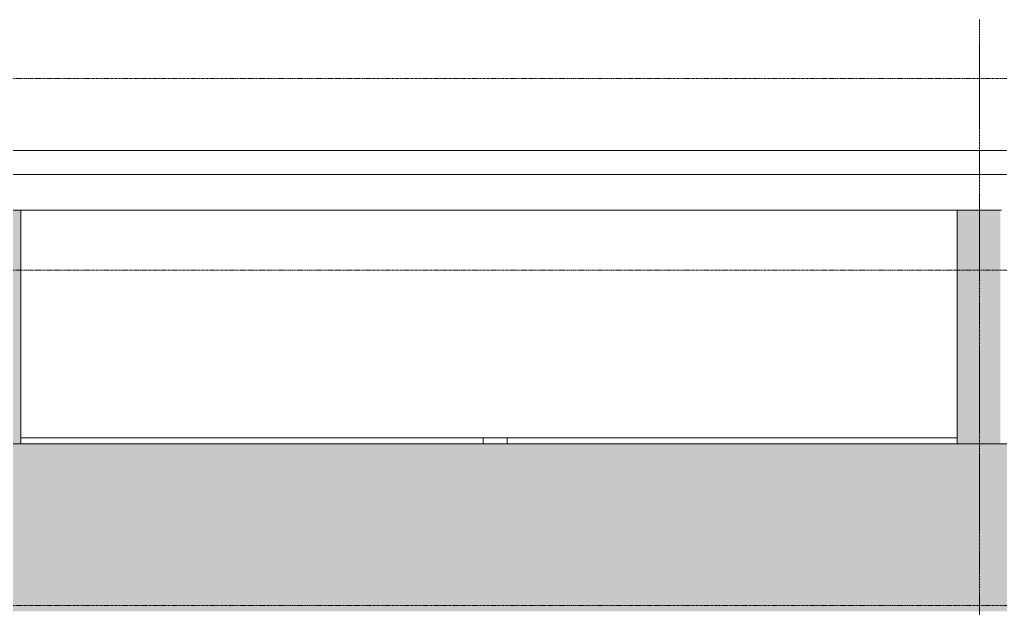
# Model space of a CAD drawing. Header units: millimetres. Extents: x 9199 to 175431, y -4466 to 35300.
# Drawn here: x 111376 to 119576, y 29375 to 34292 of the extents above; entities that cross this region are included whole.
import ezdxf

# ---------------------------------------------------------------- set-up
doc = ezdxf.new("R2010")
doc.units = ezdxf.units.MM
doc.linetypes.add('Centre', pattern=[31.75, 6.35, -4.7625, 15.875, -4.7625])
doc.linetypes.add('Grid Line', pattern=[22.225, 12.7, -3.175, 3.175, -3.175])
for name, color, linetype, lineweight in [('0-2', 250, 'Continuous', 5), ('A-FLOR-1', 7, 'Continuous', 9), ('A-FLOR-LEVL-2', 51, 'Centre', 9), ('A-WALL', 113, 'Continuous', 9), ('A-WALL-PATT-2', 111, 'Continuous', 5), ('I-WALL', 2, 'Continuous', 9), ('S-BEAM-1', 7, 'Continuous', 9), ('S-COLS', 52, 'Continuous', 9), ('S-GRID-1', 1, 'Grid Line', 9)]:
    doc.layers.add(name, color=color, linetype=linetype, lineweight=lineweight)

# ---------------------------------------------------------------- blocks, each defined once
blk = doc.blocks.new('NCV_TKTC_KET CAU_rvt-2-TKCS_MẶT ĐỨNG HƯỚNG TÂY')
at = {"layer": 'A-FLOR-1'}
for p, q in [((-78235.3, 33200), (-37796.9, 33200)), ((-37796.9, 33000), (-78235.3, 33000))]:
    blk.add_line(p, q, dxfattribs=at)
at = {"layer": 'S-BEAM-1'}
for p, q in [((-78235.3, 33200), (-37796.9, 33200)), ((-69751.9, 32700), (-61921.9, 32700))]:
    blk.add_line(p, q, dxfattribs=at)
blk = doc.blocks.new('G1_SOF - BO TRU - 200x200-3061822-TKCS_MẶT ĐỨNG HƯỚNG TÂY')
at = {"layer": 'S-COLS'}
for p, q in [((-41361.9, 30800), (-41361.9, 30750)), ((-41161.9, 30800), (-41361.9, 30800)), ((-41161.9, 30800), (-41161.9, 30750))]:
    blk.add_line(p, q, dxfattribs=at)

msp = doc.modelspace()

# ---------------------------------------------------------------- hatches: boundary and pattern name
at = {"layer": 'A-WALL-PATT-2'}
for points in [[(111376.2, 30750), (111376.2, 32700), (111026.2, 32700), (111026.2, 30750)], [(111386.2, 30750), (111386.2, 32700), (111376.2, 32700), (111376.2, 30750)], [(119226.2, 30750), (119226.2, 32700), (119216.2, 32700), (119216.2, 30750)], [(119576.2, 30750), (119576.2, 32700), (119226.2, 32700), (119226.2, 30750)], [(134239.9, 29350), (163901.2, 29350), (163901.2, 30750), (102901.2, 30750), (102901.2, 29350), (132123.6, 29350)]]:
    msp.add_hatch(color=256, dxfattribs=at).paths.add_polyline_path(points)

# ---------------------------------------------------------------- linework, layer by layer
at = {"layer": 'A-FLOR-LEVL-2'}
for p, q in [((96540.4, 33800), (171939.1, 33800)), ((96540.4, 32200), (171939.1, 32200)), ((96540.4, 29400), (171939.1, 29400))]:
    msp.add_line(p, q, dxfattribs=at)
at = {"layer": 'A-WALL'}
for p, q in [((111386.2, 32700), (111016.2, 32700)), ((111386.2, 32700), (111386.2, 30750)), ((119216.2, 30750), (119216.2, 32700)), ((119586.2, 32700), (119216.2, 32700)), ((119216.2, 30800), (111386.2, 30800)), ((119226.2, 30750), (119216.2, 30750))]:
    msp.add_line(p, q, dxfattribs=at)
at = {"layer": 'I-WALL'}
for p, q in [((119216.2, 30750), (102901.2, 30750)), ((127416.2, 30750), (119226.2, 30750))]:
    msp.add_line(p, q, dxfattribs=at)
at = {"layer": 'S-GRID-1'}
for p, q in [((119401.2, 30542.5), (119401.2, 34292.5)), ((119401.2, 634.2), (119401.2, 30542.5))]:
    msp.add_line(p, q, dxfattribs=at)

# ---------------------------------------------------------------- block references
at = {"layer": '0-2'}
msp.add_blockref('NCV_TKTC_KET CAU_rvt-2-TKCS_MẶT ĐỨNG HƯỚNG TÂY', (181138.2, 0), dxfattribs=at)
at = {"layer": 'S-COLS'}
msp.add_blockref('G1_SOF - BO TRU - 200x200-3061822-TKCS_MẶT ĐỨNG HƯỚNG TÂY', (156613.2, 0), dxfattribs=at)

doc.saveas('drawing.dxf')
